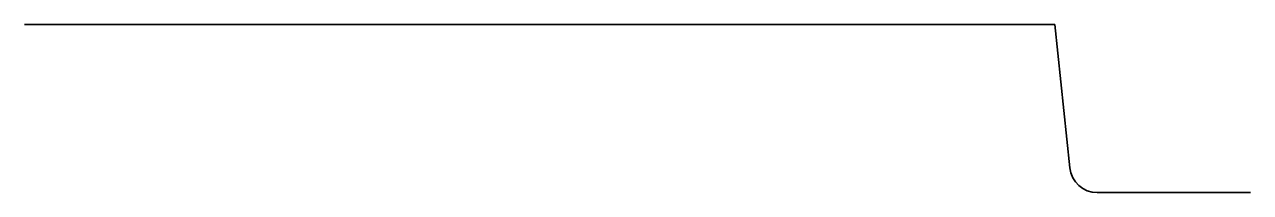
# Model space of a CAD drawing. Header units: millimetres. Extents: x -40 to 0, y 0 to 5.5.
import ezdxf

# ---------------------------------------------------------------- set-up
doc = ezdxf.new("R2010")
doc.units = ezdxf.units.MM
doc.layers.add('粗实线层', color=7, linetype='Continuous', lineweight=35)

msp = doc.modelspace()

# ---------------------------------------------------------------- linework, layer by layer
at = {"layer": '粗实线层', "color": 1}
for p, q in [((-6.388, 5.5), (-40, 5.5)), ((-5.895, 0.806), (-6.388, 5.5)), ((0, 0), (-5, 0))]:
    msp.add_line(p, q, dxfattribs=at)
msp.add_arc((-5, 0.9), 0.9, 186, 270, dxfattribs=at)

doc.saveas('drawing.dxf')
